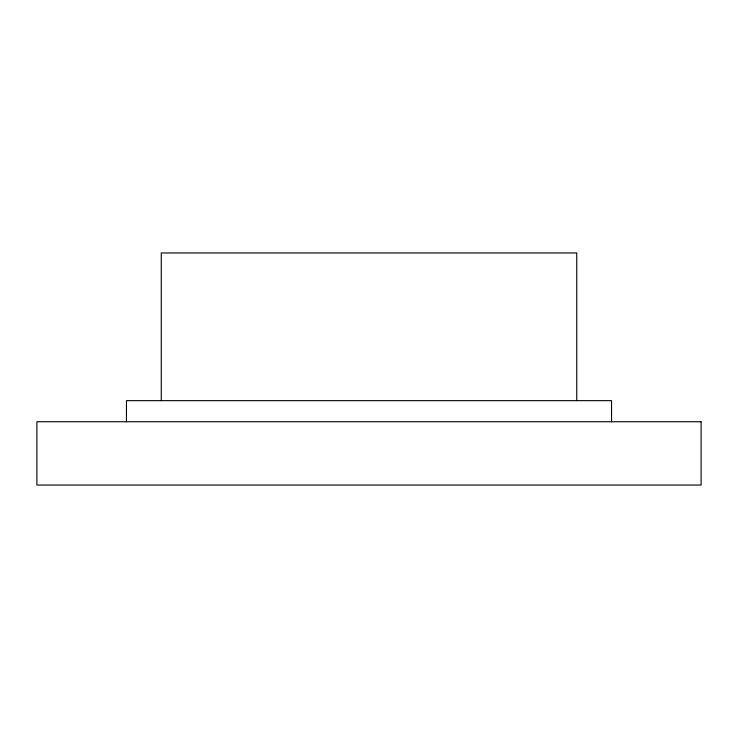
<?xml version="1.0" encoding="UTF-8"?>
<svg xmlns="http://www.w3.org/2000/svg" width="738" height="738" viewBox="0 0 738 738"><rect width="100%" height="100%" fill="white"/><g stroke="black" fill="none" stroke-linecap="round" stroke-linejoin="round"><path stroke-width="1.11" d="M611.544 421.749L611.544 400.651L126.456 400.651L126.456 421.749M576.738 400.651L576.738 252.959L161.262 252.959L161.262 400.651M701.1 421.749L36.9 421.749L36.9 485.041L701.1 485.041L701.1 421.749"/></g></svg>
